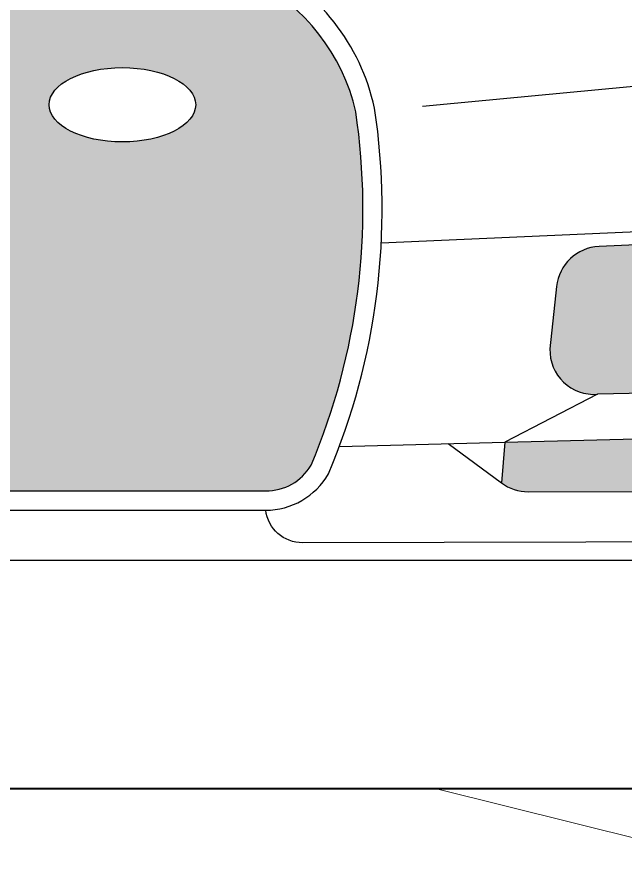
# Model space of a CAD drawing. Header units: inches. Extents: x 31 to 62.3, y 33.7 to 54.4.
# Drawn here: x 40.657 to 41.125, y 35.272 to 35.925 of the extents above; entities that cross this region are included whole.
import ezdxf

# ---------------------------------------------------------------- set-up
doc = ezdxf.new("R2010")
doc.units = ezdxf.units.IN
doc.header["$LTSCALE"] = 0.9
doc.header["$MEASUREMENT"] = 0
doc.layers.add('CAR_dwgmodels.com', color=250, linetype='Continuous')

# ---------------------------------------------------------------- blocks, each defined once
blk = doc.blocks.new('Bugatti Chiron_front_dwgmodels.com')
h = blk.add_hatch()
h.set_pattern_fill('HONEY', color=0, scale=3.993409797493264)
h.set_pattern_definition([(0, (-11583.46760297086, -7439.365306080528), (19.01861416056167, 10.98040195723072), [12.67907610704111, -25.35815221408222]), (120, (-11583.46760297086, -7439.365306080528), (-19.01861411900701, 10.98040202920551), [12.67907610704111, -25.35815221408222]), (59.99999999999999, (-11583.46760297086, -7439.365306080528), (4.155466002386492e-08, 21.96080398643622), [-25.35815221408222, 12.67907610704111])])
h.paths.add_polyline_path([(181.413073055206, 518.3656433820292, 0.2245104923502616), (102.4146612890181, 619.4464589619606, 0.08350082601587755), (0, 640.5589293253674, 0.08350082601587602), (-102.4146612890181, 619.4464589619606, 0.2245104923502605), (-181.413073055206, 518.3656433820329, 0.1376453349529118), (-147.2936611924997, 247.7219217921997, 0.2628937761619677), (-112.5008835997214, 228.0701143525644), (0, 228.0701143525644), (112.5008835997214, 228.0701143525644, 0.2628937761619509), (147.2936611925015, 247.7219217921979, 0.1376453349529127)])
edge = h.paths.add_edge_path(flags=16)
edge.add_ellipse((2.785728597416892, 523.6618834238147), major_axis=(56.10591140879127, 0), ratio=0.5071252598626609, start_angle=0, end_angle=360)
h.paths.add_polyline_path([(895.5177257851792, 399.1115965953436, 0.3621534989494227), (840.6399162243506, 436.4366882912168), (367.7358486372759, 415.2055453127982, 0.3708751132558228), (335.1266112410376, 384.5108339831681), (330.0823538107197, 336.7996153281606, 0.4465864681915155), (366.5133556498313, 302.1035872857778), (911.1418023713795, 313.5516838062126, 0.0490275674510186)])
h.paths.add_polyline_path([(912.6369217632746, 281.2937110802345, -0.005415924472772038), (899.2596065686885, 280.8079081008314), (295.4805076871999, 265.427695356148), (292.9747711489072, 234.2080024624852, 0.1609564324336649), (313.4463481473831, 227.4746875393162), (887.4768093821003, 228.2844737740274, 0.3971302771890907), (911.9303577210412, 251.408946314205, 0.0168150579445237)])
h.paths.add_polyline_path([(-335.1266112410376, 384.5108339831681, 0.3708751132558221), (-367.7358486372759, 415.2055453127982), (-840.6399162243488, 436.4366882912168, 0.3621534989494198), (-895.5177257851792, 399.1115965953454, 0.04902756745101884), (-911.1418023713795, 313.5516838062126), (-366.5133556498313, 302.1035872857778, 0.4465864681915088), (-330.0823538107179, 336.7996153281588)])
h.paths.add_polyline_path([(-295.4805076871999, 265.427695356148), (-899.2596065686939, 280.8079081008314, -0.005415924472769188), (-912.6369217632728, 281.2937110802345, 0.01681505794452363), (-911.9303577210394, 251.408946314205, 0.3971302771890907), (-887.4768093821003, 228.2844737740274), (-313.4463481473831, 227.4746875393162, 0.1609564324336648), (-292.9747711489072, 234.2080024624852)])
at = {"color": 0}
for points in [[(-1023.279508756857, 798.0921388075208), (-1008.967819580994, 413.9631597827979, 0.05505092461734482), (-988.46935060326, 275.744142888258), (-987.4369283787382, 200.3809336926302, -0.0647360432820699), (-991.7994406200833, 189.0614093113641, 0.3153805710962232), (-989.845034389893, 171.9718165542804, 0.146453434657481), (-961.546944392192, 154.4238799511445), (-864.2610282743444, 154.4238799511445), (-846.6367735143231, 162.3817181546679), (-582.4059689939531, 162.3817181546679), (-555.021651182733, 175.1769002665101), (0, 175.1769002665101), (555.0216511827348, 175.1769002665101), (582.4059689939531, 162.3817181546679), (846.6367735143231, 162.3817181546679), (864.2610282743462, 154.4238799511445), (961.5469443921938, 154.4238799511445, 0.146453434657481), (989.845034389893, 171.9718165542804, 0.3153805710962232), (991.7994406200851, 189.0614093113641, -0.0647360432820699), (987.4369283787382, 200.3809336926302), (988.46935060326, 275.744142888258, 0.05505092461734482), (1008.967819580996, 413.9631597827979), (1023.279508756859, 798.0921388075208, 0.2338019176359504)], [(303.5538769106588, 656.9898506461345), (901.268288908339, 696.3069019225081, -0.431696286996439), (938.1947260116358, 661.9495740534371, -0.01299279713294199), (937.3378100704031, 618.2761906663368, -0.3328938640642987), (911.3176380274854, 586.6408462725162), (232.6050854199511, 522.2249914755398)], [(201.0193426132373, 418.0195821613547), (847.9531401415934, 446.5168839619369, -0.3598742958121275), (922.0366100984702, 390.5636446916019, -0.03904108409443244), (933.8573217077246, 314.0291642967009, -10.43898557697643)], [(911.1418023713795, 313.5516838062126, 0.04902756745101716), (895.5177257851792, 399.1115965953418, 0.3621534989494291), (840.6399162243506, 436.4366882912168), (367.7358486372759, 415.2055453127982, 0.3708751132558191), (335.1266112410376, 384.51083398317), (330.0823538107197, 336.7996153281606, 0.446586468191515), (366.5133556498313, 302.1035872857778)], [(997.550032457877, 315.367985845051), (366.5133556498313, 302.1035872857778), (295.4805076871999, 265.427695356148), (899.2596065686903, 280.8079081008314, 0.03780648438641986), (992.0964595836231, 290.2206377148218, 11.29418555008185)], [(933.4012219252036, 282.6237786996685), (932.5649333349174, 225.0399633700313, -0.3876516404847261), (899.7336676622017, 190.0902629667858), (140.7649966285608, 188.4287036430146, -0.3791908395916732), (112.5008835997232, 213.3530996090617)], [(252.262606443679, 264.3267951813436), (292.9747711489072, 234.2080024624852, 0.160956432433653), (313.4463481473813, 227.4746875393162), (887.4768093821003, 228.2844737740274, 0.3971302771890867), (911.9303577210412, 251.408946314205, 0.01681505794452419), (912.6369217632746, 281.2937110802363, 0.01681505794452419)]]:
    blk.add_lwpolyline(points, format="xyb", dxfattribs=at)
for points in [[(0, 655.2854097166514, 0.08444471064695784), (-108.3849763849157, 632.915312311949, 0.2265256675042515), (-195.8899707634537, 521.0647948002793, 0.1383886345778047), (-160.4718872588128, 241.0988857161469, 0.2683655782499051), (-112.5008835997232, 213.3530996090617), (0, 213.3530996090617), (112.5008835997232, 213.3530996090617, 0.2683655782499051), (160.4718872588146, 241.0988857161469, 0.1383886345778047), (195.8899707634537, 521.0647948002793, 0.2265256675042515), (108.3849763849157, 632.915312311949, 0.08444471064695784)], [(0, 640.5589293253674, 0.0835008260158773), (-102.4146612890181, 619.4464589619606, 0.2245104923502616), (-181.413073055206, 518.3656433820292, 0.1376453349529114), (-147.2936611924997, 247.7219217921979, 0.2628937761619564), (-112.5008835997232, 228.0701143525644), (0, 228.0701143525644), (112.5008835997232, 228.0701143525644, 0.2628937761619564), (147.2936611925015, 247.7219217921979, 0.1376453349529114), (181.413073055206, 518.3656433820292, 0.2245104923502616), (102.4146612890181, 619.4464589619606, 0.0835008260158773)]]:
    blk.add_lwpolyline(points, format="xyb", close=True, dxfattribs=at)
blk.add_lwpolyline([(168.8767438276536, 262.202686696452), (295.4805076871999, 265.427695356148), (292.9747711489072, 234.2080024624852)], dxfattribs=at)
blk.add_ellipse((2.785728597416892, 523.6618834238147), major_axis=(-56.10591140879126, 0), ratio=0.5071252598626609, dxfattribs=at)

msp = doc.modelspace()

# ---------------------------------------------------------------- hatches: boundary and pattern name
at = {"lineweight": 9}
h = msp.add_hatch(dxfattribs=at)
h.set_pattern_fill('GRAVEL', color=15, scale=1.6)
h.set_pattern_definition([(228.012787504, (1.152, 1.6), (-12.8000000000001, -14.4), [0.2152576, -21.31054087531792]), (184.969740728, (1.008, 1.44), (19.19999999999996, 1.600000000000056), [0.3693888, -36.56947961796799]), (132.510447078, (0.64, 1.408), (16.00000000000018, -17.59999999999978), [0.2604608, -25.78565215375952]), (267.273689006, (0.016, 1.008), (1.600000000000039, 32.00000000000003), [0.3363807999999999, -33.30169286660639]), (292.833654178, (0, 0.6719999999999999), (-7.99999999999998, 19.20000000000005), [0.3298479999999999, -32.65499700494127]), (357.273689006, (0.128, 0.368), (-32.00000000000003, 1.600000000000041), [0.3363807999999999, -33.30169286660639]), (37.6942404667, (0.4639999999999999, 0.352), (-20.8, -15.99999999999996), [0.4448463999999999, -44.03975767826559]), (72.2553283749, (0.816, 0.624), (11.20000000000004, 35.2), [0.4199807999999999, -41.57811439490143]), (121.429565615, (0.9439999999999998, 1.024), (-12.80000000000003, 20.79999999999998), [0.33752, -33.41451697556639]), (175.236358309, (0.7679999999999999, 1.312), (17.59999999999997, -1.600000000000061), [0.3853312, -18.88122012606768]), (222.397437798, (0.384, 1.344), (-19.19999999999994, -17.59999999999995), [0.4983167999999999, -49.33340000767183]), (138.814074834, (1.6, 0.9919999999999999), (-11.20000000000005, 9.6), [0.1700815999999999, -16.83815170037552]), (171.46923439, (1.472, 1.104), (20.8, -3.199999999999992), [0.3235792, -32.0344182658512]), (225, (1.152, 1.152), (-1.77635683940025e-16, -1.599999999999893), [0.2262736, -2.03646809979696]), (203.198590514, (1.04, 1.344), (7.999999999999982, 3.19999999999996), [0.1218528, -12.06338416938224]), (291.801409486, (0.9279999999999998, 1.296), (-1.599999999999494, 4.800000000000164), [0.1723248, -8.4439388914152]), (30.96375653209999, (0.9919999999999999, 1.136), (4.800000000000085, 3.199999999999967), [0.2798864, -9.049636631752477]), (161.565051177, (1.232, 1.28), (3.200000000000018, -1.599999999999963), [0.2023856, -4.857258656269439]), (16.389540334, (0, 1.296), (15.99999999999994, 4.80000000000007), [0.28352, -28.06855223467104]), (70.3461759419, (0.272, 1.376), (-6.400000000001952, -17.60000000000543), [0.2378575999999999, -23.5478523957104]), (293.198590514, (1.232, 1.6), (-3.199999999999953, 7.999999999999985), [0.243704, -11.94153296938224]), (343.610459666, (1.328, 1.376), (-15.99999999999994, 4.800000000000069), [0.2835199999999999, -28.06855223467039]), (339.44395478, (0, 0.304), (-8.000000000000057, 3.200000000000039), [0.2734079999999999, -13.396997992508]), (294.775140569, (0.256, 0.208), (-8.000000000000007, 17.6), [0.2290848, -22.6794289012416]), (66.8014094864, (1.248, 0), (3.19999999999997, 7.999999999999951), [0.243704, -11.94153296938224]), (17.3540246363, (1.344, 0.224), (-20.79999999999996, -6.39999999999994), [0.2682096, -26.552677782784]), (69.44395478040002, (0.4639999999999999, 0), (-3.200000000000011, -7.999999999999927), [0.136704, -13.533701992508]), (101.309932474, (1.152, 0), (-1.599999999999942, 6.400000000000019), [0.08158399999999999, -8.07684722174848]), (165.963756532, (1.136, 0.08), (4.799999999999933, -1.600000000000002), [0.329848, -6.26712100098832]), (186.009005957, (0.816, 0.16), (16.00000000000007, 1.599999999999973), [0.30568, -30.26227707926848]), (303.690067526, (0.9919999999999999, 0.9919999999999999), (-1.599999999999979, 3.199999999999977), [0.2307551999999999, -5.538126840742398]), (353.157226587, (1.12, 0.7999999999999999), (27.20000000000002, -3.200000000000084), [0.4028704, -39.88410019844528]), (60.9453959009, (1.52, 0.7519999999999999), (-6.39999999999996, -11.19999999999996), [0.1647296, -16.3082786255792]), (90, (1.6, 0.896), (-1.6, 1.6), [0.09599999999999999, -1.504]), (120.256437164, (0.7839999999999999, 0.208), (6.400000000000014, -11.20000000000001), [0.2222784, -22.00563198311968]), (48.01278750420001, (0.6719999999999999, 0.4), (12.8, 14.39999999999996), [0.4305151999999999, -21.09528327531791]), (0, (0.9599999999999999, 0.72), (1.6, 1.6), [0.416, -1.184]), (325.3048464690001, (1.376, 0.72), (16.00000000000022, -11.19999999999972), [0.2529823999999999, -25.0452388813472]), (254.054604099, (1.584, 0.576), (-1.60000000000006, -6.400000000000007), [0.2329632, -11.4152126228488]), (207.645975364, (1.52, 0.352), (-30.39999999999992, -16.00000000000007), [0.379304, -37.55115869161503]), (175.42607874, (1.184, 0.176), (-20.79999999999993, 1.600000000000002), [0.4012784, -39.72651745275024])])
h.paths.add_polyline_path([(39.06094364487035, 35.33210285705378), (34.26094364487035, 35.33210285705378), (34.26094364487035, 34.63210285705379), (35.06094364487035, 34.63210285705379), (35.06094364487035, 34.33210285705378), (38.16094364487035, 34.33210285705378), (38.16094364487035, 34.63210285705379), (39.06094364487035, 34.63210285705379)])
h.paths.add_polyline_path([(42.21094364487035, 35.33210285705378), (39.26094364487035, 35.33210285705378), (39.26094364487035, 34.63210285705379), (40.16094364487035, 34.63210285705379), (40.16094364487035, 34.33210285705378), (41.31094364487035, 34.33210285705378), (41.31094364487035, 34.63210285705378), (42.21094364487035, 34.63210285705378)])
h.paths.add_polyline_path([(45.01094364487034, 35.33210285705378), (42.41094364487035, 35.33210285705378), (42.41094364487035, 34.63210285705378), (43.31094364487035, 34.63210285705378), (43.31094364487035, 34.33210285705378), (44.11094364487035, 34.33210285705378), (44.11094364487035, 34.63210285705378), (45.01094364487034, 34.63210285705378)])
h.paths.add_polyline_path([(48.01094364487034, 35.33210285705378), (45.21094364487035, 35.33210285705378), (45.21094364487035, 34.63210285705378), (46.11094364487035, 34.63210285705378), (46.11094364487035, 34.33210285705378), (47.11094364487035, 34.33210285705378), (47.11094364487035, 34.63210285705378), (48.01094364487034, 34.63210285705378)])
h.paths.add_polyline_path([(51.86094364487035, 35.33210285705378), (48.21094364487035, 35.33210285705378), (48.21094364487035, 34.63210285705378), (49.11094364487035, 34.63210285705378), (49.11094364487035, 34.33210285705378), (50.96094364487035, 34.33210285705378), (50.96094364487035, 34.63210285705378), (51.86094364487035, 34.63210285705378)])

# ---------------------------------------------------------------- linework, layer by layer
at = {"lineweight": 40}
msp.add_line((34.06094364487035, 35.33210285705378), (52.06094364487035, 35.33210285705378), dxfattribs=at)
at = {"lineweight": 30}
msp.add_lwpolyline([(52.06094364487035, 38.84210285705377), (52.06094364487035, 35.33210285705378), (34.06094364487035, 35.33210285705378)], dxfattribs=at)

# ---------------------------------------------------------------- block references
at = {"layer": 'CAR_dwgmodels.com', "color": 0, "lineweight": 9, "xscale": 0.001003766202262745, "yscale": 0.001003766202262745, "zscale": 0.001003766202262745}
msp.add_blockref('Bugatti Chiron_front_dwgmodels.com', (40.73549186686693, 35.33186125526993), dxfattribs=at)

doc.saveas('drawing.dxf')
